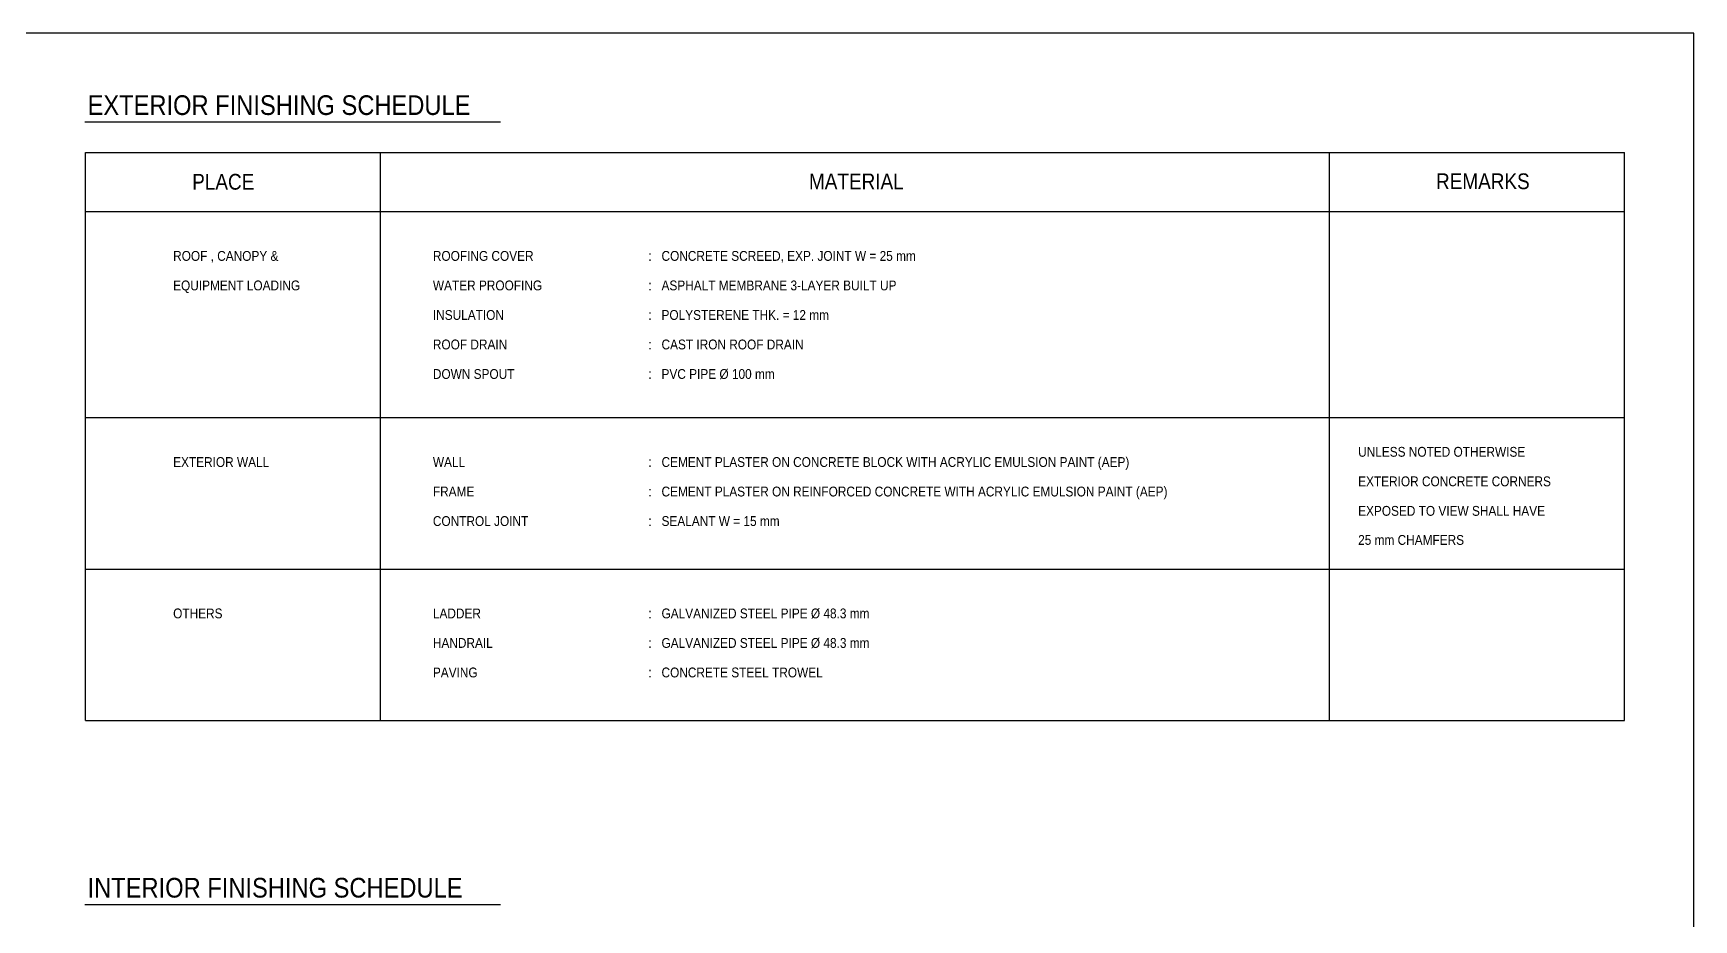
# Model space of a CAD drawing. Extents: x 300 to 83919, y 300 to 58945.
# Drawn here: x 41459 to 83652, y 36421 to 58945 of the extents above; entities that cross this region are included whole.
import ezdxf

# ---------------------------------------------------------------- set-up
doc = ezdxf.new("R2010")
doc.units = 0
doc.header["$LTSCALE"] = 1000
doc.layers.add('DIM', color=2, linetype='CONTINUOUS')
doc.layers.add('FORM', color=1, linetype='CONTINUOUS')

msp = doc.modelspace()

# ---------------------------------------------------------------- linework, layer by layer
at = {"layer": 'DIM', "color": 0}
for p, q in [((42767.43949123296, 56693.2865903136), (53330.46533828804, 56693.2865903136)), ((42786.55157187404, 41484.53503185021), (42786.55157187404, 55914.1977844562)), ((42786.55157187404, 55914.19778445621), (81895.61856477047, 55914.19778445621)), ((50286.55157187404, 41484.53503185021), (50286.55157187404, 55914.19778445621)), ((74395.61856477047, 41484.53503185022), (74395.61856477047, 55914.19778445621)), ((81895.61856477048, 41484.53503185022), (81895.61856477047, 55914.1977844562)), ((42786.55157187404, 54414.19778445621), (81895.61856477047, 54414.19778445621)), ((42786.55157187404, 49177.93426895182), (81895.61856477047, 49177.93426895181)), ((42786.55157187404, 45331.23465040101), (81895.61856477047, 45331.23465040101)), ((42786.55157187404, 41484.53503185021), (81895.61856477047, 41484.53503185022)), ((42767.43949123296, 36810.14868367976), (53330.46533828804, 36810.14868367976))]:
    msp.add_line(p, q, dxfattribs=at)
at = {"layer": 'FORM', "color": 0}
for p, q in [((83652.44755244756, 58945.11723195994), (300, 58945.11723195994)), ((83652.44755244756, 300), (83652.44755244756, 58945.11723195994))]:
    msp.add_line(p, q, dxfattribs=at)

# ---------------------------------------------------------------- texts
at = {"layer": 'DIM', "color": 0, "width": 0.9}
for s, height, p in [('EXTERIOR FINISHING SCHEDULE', 500, (42839.42614545576, 56868.02709037557)), ('PLACE', 400, (45498.07908147808, 54970.5949145379)), ('MATERIAL', 400, (61169.71901629757, 54980.44078632434)), ('REMARKS', 400, (77102.84244934832, 54983.65927922621)), ('ROOF , CANOPY &', 250, (45014.13080753415, 53162.0049806463)), ('ROOFING COVER', 250, (51614.12014144933, 53162.0049806463)), (':   CONCRETE SCREED, EXP. JOINT W = 25 mm', 250, (57089.11107295159, 53162.0049806463)), ('EQUIPMENT LOADING', 250, (45014.13080753415, 52412.0049806463)), ('WATER PROOFING', 250, (51614.12014144933, 52412.0049806463)), (':   ASPHALT MEMBRANE 3-LAYER BUILT UP', 250, (57089.11107295159, 52412.0049806463)), ('INSULATION', 250, (51614.12014144933, 51662.0049806463)), (':   POLYSTERENE THK. = 12 mm', 250, (57089.11107295159, 51662.0049806463)), ('ROOF DRAIN', 250, (51614.12014144933, 50912.0049806463)), (':   CAST IRON ROOF DRAIN', 250, (57089.11107295159, 50912.0049806463)), ('DOWN SPOUT', 250, (51614.12014144933, 50162.0049806463)), (':   PVC PIPE %%C 100 mm', 250, (57089.11107295159, 50162.0049806463)), ('EXTERIOR WALL', 250, (45014.13080753415, 47925.74146514191)), ('WALL', 250, (51614.12014144933, 47925.74146514191)), (':   CEMENT PLASTER ON CONCRETE BLOCK WITH ACRYLIC EMULSION PAINT (AEP)', 250, (57089.11107295159, 47925.74146514191)), ('UNLESS NOTED OTHERWISE', 250, (75123.90220973793, 48184.71689010655)), ('EXTERIOR CONCRETE CORNERS', 250, (75123.90220973793, 47434.71689010655)), ('FRAME', 250, (51614.12014144933, 47175.74146514191)), (':   CEMENT PLASTER ON REINFORCED CONCRETE WITH ACRYLIC EMULSION PAINT (AEP)', 250, (57089.11107295159, 47175.74146514191)), ('EXPOSED TO VIEW SHALL HAVE', 250, (75123.90220973793, 46684.71689010655)), ('CONTROL JOINT', 250, (51614.12014144933, 46425.74146514191)), (':   SEALANT W = 15 mm', 250, (57089.11107295159, 46425.74146514191)), ('25 mm CHAMFERS', 250, (75123.90220973793, 45946.37978291239)), ('OTHERS', 250, (45014.13080753415, 44079.04184659111)), ('LADDER', 250, (51614.12014144933, 44079.04184659111)), (':   GALVANIZED STEEL PIPE %%C 48.3 mm', 250, (57089.11107295159, 44079.04184659111)), ('HANDRAIL', 250, (51614.12014144933, 43329.04184659111)), (':   GALVANIZED STEEL PIPE %%C 48.3 mm', 250, (57089.11107295159, 43329.04184659111)), ('PAVING', 250, (51614.12014144933, 42579.04184659111)), (':   CONCRETE STEEL TROWEL', 250, (57089.11107295159, 42579.04184659111)), ('INTERIOR FINISHING SCHEDULE', 500, (42839.42614545576, 36984.88918374172))]:
    msp.add_text(s, height=height, dxfattribs=at).set_placement(p)

doc.saveas('drawing.dxf')
